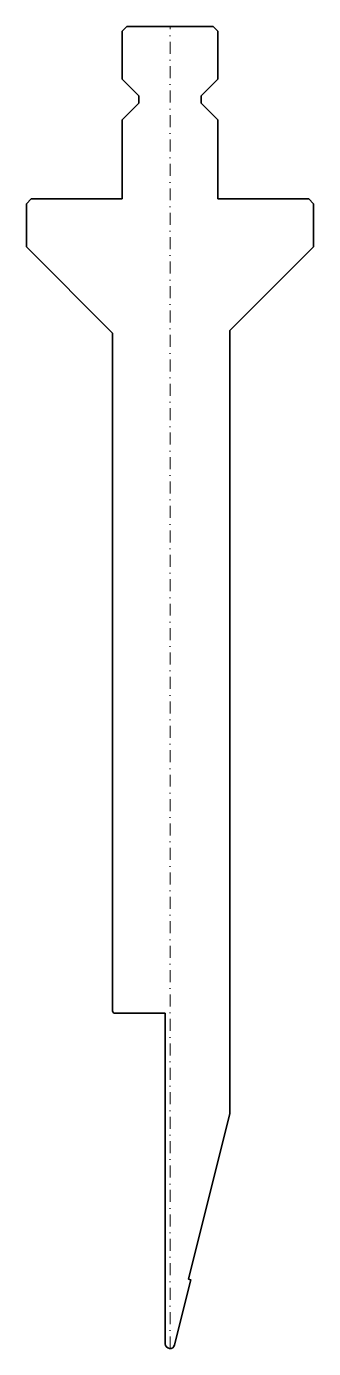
# Model space of a CAD drawing. Header units: millimetres. Extents: x -30 to 30, y 0 to 276.
import ezdxf

# ---------------------------------------------------------------- set-up
doc = ezdxf.new("R2010")
doc.units = ezdxf.units.MM
doc.header["$LTSCALE"] = 5
doc.linetypes.add('AUSGEZOGEN', pattern=[0])
doc.linetypes.add('DASHDOT', pattern=[1, 0.5, -0.25, 0, -0.25])
doc.layers.add('2', color=7, linetype='Continuous')

msp = doc.modelspace()

# ---------------------------------------------------------------- linework, layer by layer
at = {"layer": '2', "color": 7, "linetype": 'AUSGEZOGEN', "lineweight": 35}
for p, q in [((-9, 276), (-10, 275)), ((9, 276), (-9, 276)), ((10, 275), (9, 276)), ((-10, 275), (-10, 265)), ((10, 265), (10, 275)), ((-10, 265), (-6.5, 261.5)), ((6.5, 261.5), (10, 265)), ((-6.5, 260), (-10, 256.5)), ((-6.5, 261.5), (-6.5, 260)), ((6.5, 260), (6.5, 261.5)), ((10, 256.5), (6.5, 260)), ((-10, 256.5), (-10, 240)), ((10, 240), (10, 256.5)), ((-29, 240), (-30, 239)), ((-30, 239), (-30, 230)), ((-10, 240), (-29, 240)), ((29, 240), (10, 240)), ((30, 239), (29, 240)), ((30, 230), (30, 239)), ((-30, 230), (-12, 212)), ((12.5, 212.5), (30, 230)), ((-12, 212), (-12, 70.5)), ((12.5, 49.07), (12.5, 212.5)), ((-11.5, 70), (-1, 70)), ((-1, 70), (-1, 1)), ((3.88, 14.49), (12.5, 49.07)), ((0.97, 0.76), (4.36, 14.37)), ((4.36, 14.37), (3.88, 14.49))]:
    msp.add_line(p, q, dxfattribs=at)
at = {"layer": '2', "color": 7, "linetype": 'DASHDOT', "lineweight": 18}
msp.add_line((0, 0), (0, 276), dxfattribs=at)
at = {"layer": '2', "color": 7, "linetype": 'AUSGEZOGEN', "lineweight": 35}
for centre, radius, end in [((-11.5, 70.5), 0.5, 270), ((0, 1), 1, 346)]:
    msp.add_arc(centre, radius, 180, end, dxfattribs=at)

doc.saveas('drawing.dxf')
